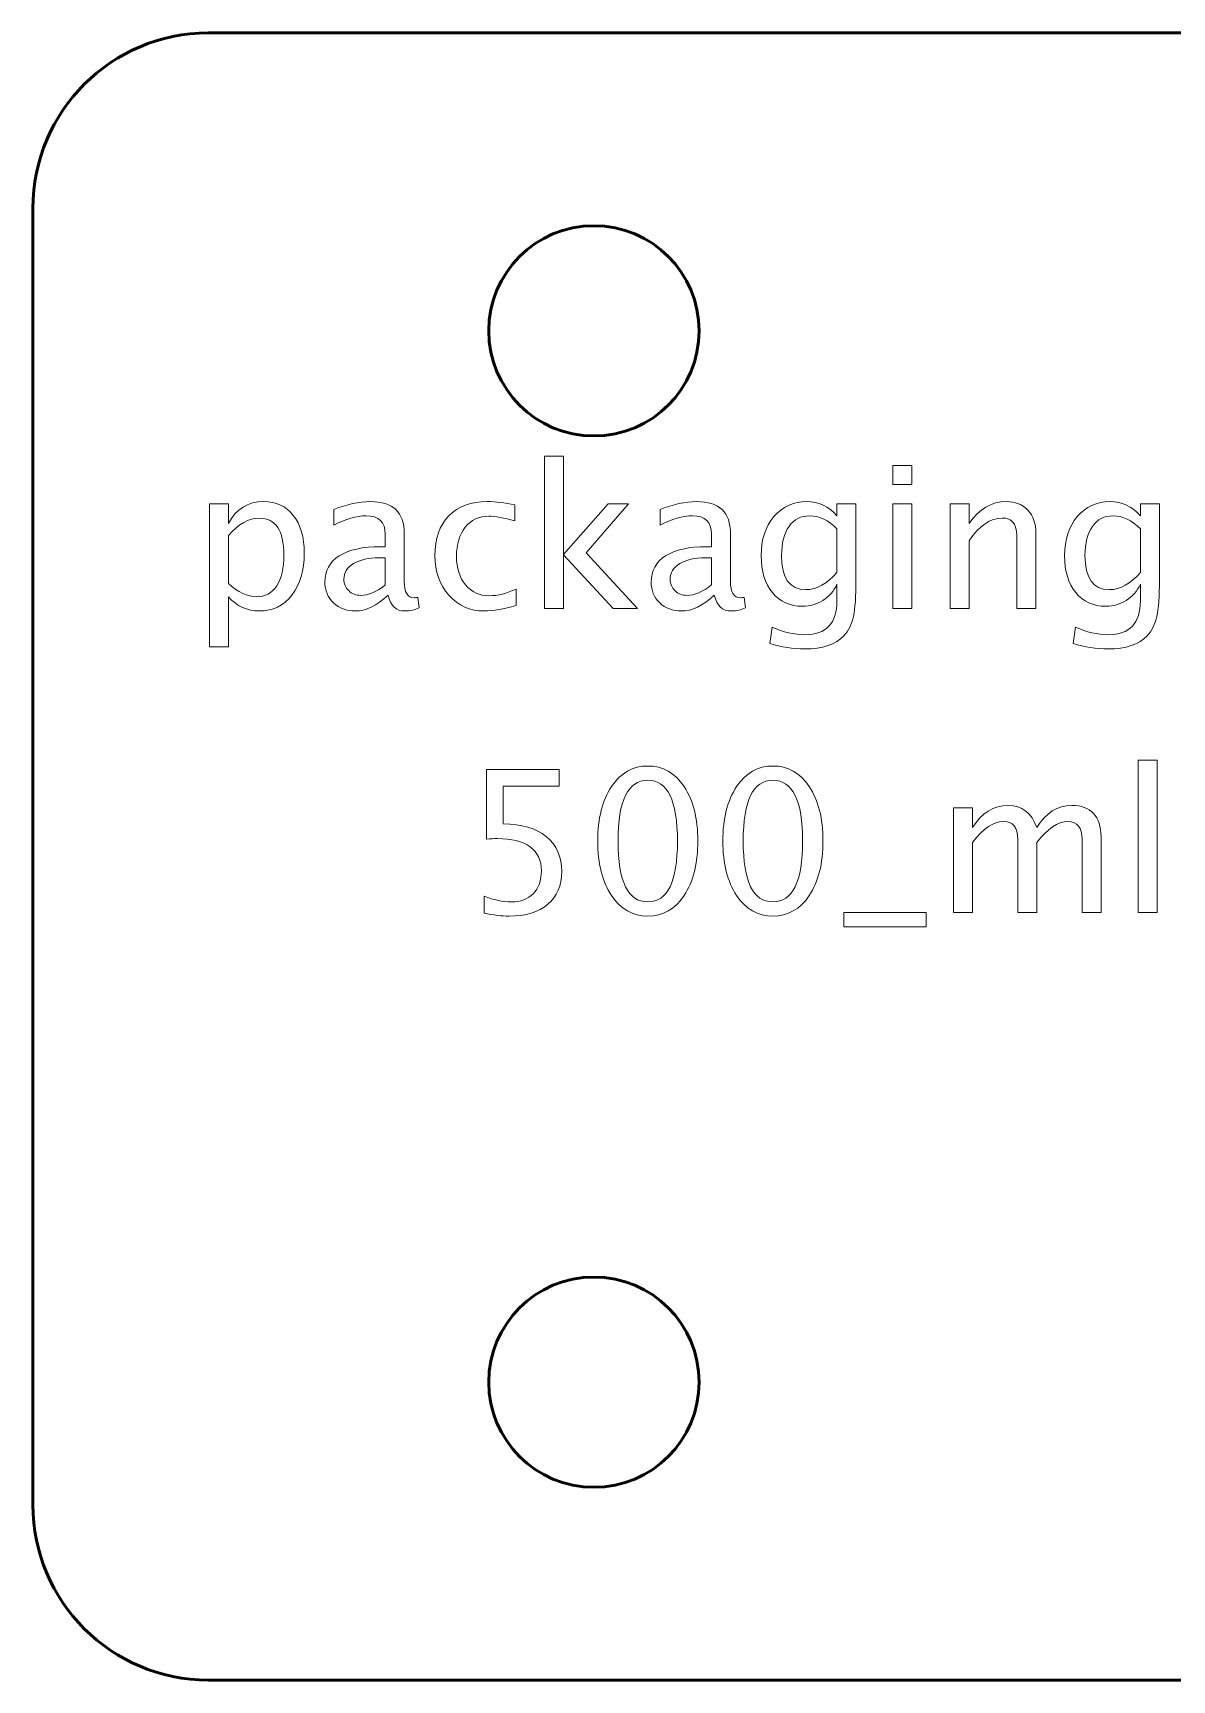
# Model space of a CAD drawing. Header units: centimetres. Extents: x -13.7 to 13.7, y -3.1 to 3.1.
# Drawn here: x -13.725 to -10.476, y -2.35 to 2.35 of the extents above; entities that cross this region are included whole.
import ezdxf

# ---------------------------------------------------------------- set-up
doc = ezdxf.new("R2010")
doc.units = ezdxf.units.CM
doc.header["$MEASUREMENT"] = 0
doc.layers.add('Layer 1', color=7, linetype='Continuous')

msp = doc.modelspace()

# ---------------------------------------------------------------- linework, layer by layer
at = {"layer": 'Layer 1', "lineweight": 53}
for centre in [(-12.125, 1.5), (-12.125, -1.5)]:
    msp.add_ellipse(centre, major_axis=(0, 0.3), ratio=1, dxfattribs=at)
msp.add_open_spline([(-13.725, -1.85), (-13.725, -1.85), (-13.725, 1.85), (-13.725, 1.85), (-13.725, 1.85), (-13.725, 2.12614), (-13.50114, 2.35), (-13.225, 2.35), (-13.225, 2.35), (-13.225, 2.35), (-2.025, 2.35), (-2.025, 2.35), (-2.025, 2.35), (-1.74886, 2.35), (-1.525, 2.12614), (-1.525, 1.85), (-1.525, 1.85), (-1.525, 1.85), (-1.525, -1.85), (-1.525, -1.85), (-1.525, -1.85), (-1.525, -2.12614), (-1.74886, -2.35), (-2.025, -2.35), (-2.025, -2.35), (-2.025, -2.35), (-13.225, -2.35), (-13.225, -2.35), (-13.225, -2.35), (-13.50114, -2.35), (-13.725, -2.12614), (-13.725, -1.85)], degree=3, knots=[0, 0, 0, 0, 0.1111111, 0.1111111, 0.1111111, 0.1111111, 0.2222222, 0.2222222, 0.2222222, 0.2222222, 0.3333333, 0.3333333, 0.3333333, 0.3333333, 0.4444444, 0.4444444, 0.4444444, 0.4444444, 0.5555556, 0.5555556, 0.5555556, 0.5555556, 0.6666667, 0.6666667, 0.6666667, 0.6666667, 0.7777778, 0.7777778, 0.7777778, 0.7777778, 1, 1, 1, 1], dxfattribs=at)
at = {"layer": 'Layer 1', "color": 5, "lineweight": 9}
for points, knots in [([(-12.26568, 0.70733), (-12.26568, 0.70733), (-12.26568, 1.14251), (-12.26568, 1.14251), (-12.26568, 1.14251), (-12.26568, 1.14251), (-12.2115, 1.14251), (-12.2115, 1.14251), (-12.2115, 1.14251), (-12.2115, 1.14251), (-12.2115, 0.86133), (-12.2115, 0.86133), (-12.2115, 0.86133), (-12.2115, 0.86133), (-12.0845, 1.00648), (-12.0845, 1.00648), (-12.0845, 1.00648), (-12.0845, 1.00648), (-12.02598, 1.00648), (-12.02598, 1.00648), (-12.02598, 1.00648), (-12.02598, 1.00648), (-12.14734, 0.86688), (-12.14734, 0.86688), (-12.14734, 0.86688), (-12.14734, 0.86688), (-12.00059, 0.70733), (-12.00059, 0.70733), (-12.00059, 0.70733), (-12.00059, 0.70733), (-12.07039, 0.70733), (-12.07039, 0.70733), (-12.07039, 0.70733), (-12.07039, 0.70733), (-12.2115, 0.86076), (-12.2115, 0.86076), (-12.2115, 0.86076), (-12.2115, 0.86076), (-12.2115, 0.70733), (-12.2115, 0.70733), (-12.2115, 0.70733), (-12.2115, 0.70733), (-12.26568, 0.70733), (-12.26568, 0.70733)], [0, 0, 0, 0, 0.0833333, 0.0833333, 0.0833333, 0.0833333, 0.1666667, 0.1666667, 0.1666667, 0.1666667, 0.25, 0.25, 0.25, 0.25, 0.3333333, 0.3333333, 0.3333333, 0.3333333, 0.4166667, 0.4166667, 0.4166667, 0.4166667, 0.5, 0.5, 0.5, 0.5, 0.5833333, 0.5833333, 0.5833333, 0.5833333, 0.6666667, 0.6666667, 0.6666667, 0.6666667, 0.75, 0.75, 0.75, 0.75, 0.8333333, 0.8333333, 0.8333333, 0.8333333, 1, 1, 1, 1]), ([(-11.27217, 1.06123), (-11.27217, 1.06123), (-11.27217, 1.11542), (-11.27217, 1.11542), (-11.27217, 1.11542), (-11.27217, 1.11542), (-11.21799, 1.11542), (-11.21799, 1.11542), (-11.21799, 1.11542), (-11.21799, 1.11542), (-11.21799, 1.06123), (-11.21799, 1.06123), (-11.21799, 1.06123), (-11.21799, 1.06123), (-11.27217, 1.06123), (-11.27217, 1.06123)], [0, 0, 0, 0, 0.2, 0.2, 0.2, 0.2, 0.4, 0.4, 0.4, 0.4, 0.6, 0.6, 0.6, 0.6, 1, 1, 1, 1]), ([(-13.22165, 0.59839), (-13.22165, 0.59839), (-13.22165, 1.00648), (-13.22165, 1.00648), (-13.22165, 1.00648), (-13.22165, 1.00648), (-13.16747, 1.00648), (-13.16747, 1.00648), (-13.16747, 1.00648), (-13.16747, 1.00648), (-13.16747, 0.94995), (-13.16747, 0.94995), (-13.16747, 0.94995), (-13.14527, 0.99181), (-13.11187, 1.01269), (-13.06737, 1.01269), (-13.06737, 1.01269), (-13.03134, 1.01269), (-13.00303, 0.99962), (-12.98233, 0.97337), (-12.98233, 0.97337), (-12.96164, 0.94712), (-12.95129, 0.91128), (-12.95129, 0.86584), (-12.95129, 0.86584), (-12.95129, 0.81636), (-12.96305, 0.77638), (-12.98647, 0.74609), (-12.98647, 0.74609), (-13.00989, 0.7157), (-13.04075, 0.70056), (-13.07894, 0.70056), (-13.07894, 0.70056), (-13.11441, 0.70056), (-13.14395, 0.7141), (-13.16747, 0.74129), (-13.16747, 0.74129), (-13.16747, 0.74129), (-13.16747, 0.59839), (-13.16747, 0.59839), (-13.16747, 0.59839), (-13.16747, 0.59839), (-13.22165, 0.59839), (-13.22165, 0.59839)], [0, 0, 0, 0, 0.0833333, 0.0833333, 0.0833333, 0.0833333, 0.1666667, 0.1666667, 0.1666667, 0.1666667, 0.25, 0.25, 0.25, 0.25, 0.3333333, 0.3333333, 0.3333333, 0.3333333, 0.4166667, 0.4166667, 0.4166667, 0.4166667, 0.5, 0.5, 0.5, 0.5, 0.5833333, 0.5833333, 0.5833333, 0.5833333, 0.6666667, 0.6666667, 0.6666667, 0.6666667, 0.75, 0.75, 0.75, 0.75, 0.8333333, 0.8333333, 0.8333333, 0.8333333, 1, 1, 1, 1]), ([(-12.71225, 0.74543), (-12.7448, 0.71551), (-12.77612, 0.70056), (-12.80623, 0.70056), (-12.80623, 0.70056), (-12.83097, 0.70056), (-12.85157, 0.70827), (-12.86784, 0.72379), (-12.86784, 0.72379), (-12.88421, 0.73931), (-12.8924, 0.75888), (-12.8924, 0.78249), (-12.8924, 0.78249), (-12.8924, 0.81514), (-12.87866, 0.84026), (-12.85119, 0.85775), (-12.85119, 0.85775), (-12.82372, 0.87525), (-12.78431, 0.884), (-12.73294, 0.884), (-12.73294, 0.884), (-12.73294, 0.884), (-12.72024, 0.884), (-12.72024, 0.884), (-12.72024, 0.884), (-12.72024, 0.884), (-12.72024, 0.92003), (-12.72024, 0.92003), (-12.72024, 0.92003), (-12.72024, 0.95474), (-12.73831, 0.97205), (-12.77452, 0.97205), (-12.77452, 0.97205), (-12.80256, 0.97205), (-12.83323, 0.96321), (-12.86643, 0.94552), (-12.86643, 0.94552), (-12.86643, 0.94552), (-12.86643, 0.99011), (-12.86643, 0.99011), (-12.86643, 0.99011), (-12.82993, 1.00517), (-12.7955, 1.01269), (-12.76324, 1.01269), (-12.76324, 1.01269), (-12.73003, 1.01269), (-12.70547, 1.00517), (-12.68976, 0.99002), (-12.68976, 0.99002), (-12.67396, 0.97487), (-12.66606, 0.95154), (-12.66606, 0.92003), (-12.66606, 0.92003), (-12.66606, 0.92003), (-12.66606, 0.78485), (-12.66606, 0.78485), (-12.66606, 0.78485), (-12.66606, 0.7539), (-12.65656, 0.73837), (-12.63746, 0.73837), (-12.63746, 0.73837), (-12.63511, 0.73837), (-12.63163, 0.73875), (-12.62702, 0.7395), (-12.62702, 0.7395), (-12.62702, 0.7395), (-12.62316, 0.7094), (-12.62316, 0.7094), (-12.62316, 0.7094), (-12.63548, 0.70347), (-12.64903, 0.70056), (-12.66389, 0.70056), (-12.66389, 0.70056), (-12.6892, 0.70056), (-12.70529, 0.71551), (-12.71225, 0.74543)], [0, 0, 0, 0, 0.05, 0.05, 0.05, 0.05, 0.1, 0.1, 0.1, 0.1, 0.15, 0.15, 0.15, 0.15, 0.2, 0.2, 0.2, 0.2, 0.25, 0.25, 0.25, 0.25, 0.3, 0.3, 0.3, 0.3, 0.35, 0.35, 0.35, 0.35, 0.4, 0.4, 0.4, 0.4, 0.45, 0.45, 0.45, 0.45, 0.5, 0.5, 0.5, 0.5, 0.55, 0.55, 0.55, 0.55, 0.6, 0.6, 0.6, 0.6, 0.65, 0.65, 0.65, 0.65, 0.7, 0.7, 0.7, 0.7, 0.75, 0.75, 0.75, 0.75, 0.8, 0.8, 0.8, 0.8, 0.85, 0.85, 0.85, 0.85, 0.9, 0.9, 0.9, 0.9, 1, 1, 1, 1]), ([(-12.34706, 0.71636), (-12.38215, 0.70582), (-12.41244, 0.70056), (-12.43793, 0.70056), (-12.43793, 0.70056), (-12.47839, 0.70056), (-12.51188, 0.71551), (-12.5385, 0.74534), (-12.5385, 0.74534), (-12.56512, 0.77525), (-12.57848, 0.81297), (-12.57848, 0.85841), (-12.57848, 0.85841), (-12.57848, 0.90695), (-12.56531, 0.94487), (-12.53897, 0.97196), (-12.53897, 0.97196), (-12.51263, 0.99915), (-12.47585, 1.01269), (-12.42862, 1.01269), (-12.42862, 1.01269), (-12.40539, 1.01269), (-12.37923, 1.00949), (-12.35045, 1.0031), (-12.35045, 1.0031), (-12.35045, 1.0031), (-12.35045, 0.95738), (-12.35045, 0.95738), (-12.35045, 0.95738), (-12.38102, 0.96641), (-12.40595, 0.97092), (-12.42514, 0.97092), (-12.42514, 0.97092), (-12.45299, 0.97092), (-12.47528, 0.96048), (-12.49193, 0.93969), (-12.49193, 0.93969), (-12.50858, 0.9189), (-12.51696, 0.89115), (-12.51696, 0.85653), (-12.51696, 0.85653), (-12.51696, 0.82295), (-12.5083, 0.79585), (-12.49109, 0.77506), (-12.49109, 0.77506), (-12.47387, 0.75437), (-12.45139, 0.74402), (-12.42345, 0.74402), (-12.42345, 0.74402), (-12.39871, 0.74402), (-12.37331, 0.75042), (-12.34706, 0.76321), (-12.34706, 0.76321), (-12.34706, 0.76321), (-12.34706, 0.71636), (-12.34706, 0.71636)], [0, 0, 0, 0, 0.0666667, 0.0666667, 0.0666667, 0.0666667, 0.1333333, 0.1333333, 0.1333333, 0.1333333, 0.2, 0.2, 0.2, 0.2, 0.2666667, 0.2666667, 0.2666667, 0.2666667, 0.3333333, 0.3333333, 0.3333333, 0.3333333, 0.4, 0.4, 0.4, 0.4, 0.4666667, 0.4666667, 0.4666667, 0.4666667, 0.5333333, 0.5333333, 0.5333333, 0.5333333, 0.6, 0.6, 0.6, 0.6, 0.6666667, 0.6666667, 0.6666667, 0.6666667, 0.7333333, 0.7333333, 0.7333333, 0.7333333, 0.8, 0.8, 0.8, 0.8, 0.8666667, 0.8666667, 0.8666667, 0.8666667, 1, 1, 1, 1]), ([(-11.78158, 0.74543), (-11.81413, 0.71551), (-11.84545, 0.70056), (-11.87556, 0.70056), (-11.87556, 0.70056), (-11.9003, 0.70056), (-11.9209, 0.70827), (-11.93717, 0.72379), (-11.93717, 0.72379), (-11.95354, 0.73931), (-11.96173, 0.75888), (-11.96173, 0.78249), (-11.96173, 0.78249), (-11.96173, 0.81514), (-11.94799, 0.84026), (-11.92052, 0.85775), (-11.92052, 0.85775), (-11.89305, 0.87525), (-11.85364, 0.884), (-11.80227, 0.884), (-11.80227, 0.884), (-11.80227, 0.884), (-11.78957, 0.884), (-11.78957, 0.884), (-11.78957, 0.884), (-11.78957, 0.884), (-11.78957, 0.92003), (-11.78957, 0.92003), (-11.78957, 0.92003), (-11.78957, 0.95474), (-11.80764, 0.97205), (-11.84385, 0.97205), (-11.84385, 0.97205), (-11.87189, 0.97205), (-11.90256, 0.96321), (-11.93576, 0.94552), (-11.93576, 0.94552), (-11.93576, 0.94552), (-11.93576, 0.99011), (-11.93576, 0.99011), (-11.93576, 0.99011), (-11.89926, 1.00517), (-11.86483, 1.01269), (-11.83257, 1.01269), (-11.83257, 1.01269), (-11.79936, 1.01269), (-11.7748, 1.00517), (-11.75909, 0.99002), (-11.75909, 0.99002), (-11.74329, 0.97487), (-11.73539, 0.95154), (-11.73539, 0.92003), (-11.73539, 0.92003), (-11.73539, 0.92003), (-11.73539, 0.78485), (-11.73539, 0.78485), (-11.73539, 0.78485), (-11.73539, 0.7539), (-11.72589, 0.73837), (-11.70679, 0.73837), (-11.70679, 0.73837), (-11.70444, 0.73837), (-11.70096, 0.73875), (-11.69635, 0.7395), (-11.69635, 0.7395), (-11.69635, 0.7395), (-11.69249, 0.7094), (-11.69249, 0.7094), (-11.69249, 0.7094), (-11.70481, 0.70347), (-11.71836, 0.70056), (-11.73322, 0.70056), (-11.73322, 0.70056), (-11.75853, 0.70056), (-11.77462, 0.71551), (-11.78158, 0.74543)], [0, 0, 0, 0, 0.05, 0.05, 0.05, 0.05, 0.1, 0.1, 0.1, 0.1, 0.15, 0.15, 0.15, 0.15, 0.2, 0.2, 0.2, 0.2, 0.25, 0.25, 0.25, 0.25, 0.3, 0.3, 0.3, 0.3, 0.35, 0.35, 0.35, 0.35, 0.4, 0.4, 0.4, 0.4, 0.45, 0.45, 0.45, 0.45, 0.5, 0.5, 0.5, 0.5, 0.55, 0.55, 0.55, 0.55, 0.6, 0.6, 0.6, 0.6, 0.65, 0.65, 0.65, 0.65, 0.7, 0.7, 0.7, 0.7, 0.75, 0.75, 0.75, 0.75, 0.8, 0.8, 0.8, 0.8, 0.85, 0.85, 0.85, 0.85, 0.9, 0.9, 0.9, 0.9, 1, 1, 1, 1]), ([(-11.62297, 0.60799), (-11.62297, 0.60799), (-11.61658, 0.65484), (-11.61658, 0.65484), (-11.61658, 0.65484), (-11.58516, 0.64016), (-11.55402, 0.63282), (-11.52326, 0.63282), (-11.52326, 0.63282), (-11.4622, 0.63282), (-11.43163, 0.66519), (-11.43163, 0.72981), (-11.43163, 0.72981), (-11.43163, 0.72981), (-11.43163, 0.77685), (-11.43163, 0.77685), (-11.43163, 0.77685), (-11.44104, 0.757), (-11.4544, 0.74167), (-11.4718, 0.73066), (-11.4718, 0.73066), (-11.4892, 0.71965), (-11.50858, 0.7141), (-11.52994, 0.7141), (-11.52994, 0.7141), (-11.56615, 0.7141), (-11.59485, 0.72709), (-11.61601, 0.75305), (-11.61601, 0.75305), (-11.63718, 0.77901), (-11.64781, 0.8142), (-11.64781, 0.8586), (-11.64781, 0.8586), (-11.64781, 0.90404), (-11.63577, 0.9411), (-11.61169, 0.96979), (-11.61169, 0.96979), (-11.58751, 0.99839), (-11.55637, 1.01269), (-11.51808, 1.01269), (-11.51808, 1.01269), (-11.48459, 1.01269), (-11.45571, 0.99915), (-11.43163, 0.97196), (-11.43163, 0.97196), (-11.43163, 0.97196), (-11.43163, 1.00648), (-11.43163, 1.00648), (-11.43163, 1.00648), (-11.43163, 1.00648), (-11.37744, 1.00648), (-11.37744, 1.00648), (-11.37744, 1.00648), (-11.37744, 1.00648), (-11.37744, 0.78899), (-11.37744, 0.78899), (-11.37744, 0.78899), (-11.37744, 0.74223), (-11.37989, 0.70761), (-11.38478, 0.68513), (-11.38478, 0.68513), (-11.38958, 0.66265), (-11.3988, 0.64421), (-11.41216, 0.62991), (-11.41216, 0.62991), (-11.43586, 0.60479), (-11.47293, 0.59218), (-11.52326, 0.59218), (-11.52326, 0.59218), (-11.55778, 0.59218), (-11.59099, 0.59745), (-11.62297, 0.60799)], [0, 0, 0, 0, 0.0526316, 0.0526316, 0.0526316, 0.0526316, 0.1052632, 0.1052632, 0.1052632, 0.1052632, 0.1578947, 0.1578947, 0.1578947, 0.1578947, 0.2105263, 0.2105263, 0.2105263, 0.2105263, 0.2631579, 0.2631579, 0.2631579, 0.2631579, 0.3157895, 0.3157895, 0.3157895, 0.3157895, 0.3684211, 0.3684211, 0.3684211, 0.3684211, 0.4210526, 0.4210526, 0.4210526, 0.4210526, 0.4736842, 0.4736842, 0.4736842, 0.4736842, 0.5263158, 0.5263158, 0.5263158, 0.5263158, 0.5789474, 0.5789474, 0.5789474, 0.5789474, 0.6315789, 0.6315789, 0.6315789, 0.6315789, 0.6842105, 0.6842105, 0.6842105, 0.6842105, 0.7368421, 0.7368421, 0.7368421, 0.7368421, 0.7894737, 0.7894737, 0.7894737, 0.7894737, 0.8421053, 0.8421053, 0.8421053, 0.8421053, 0.8947368, 0.8947368, 0.8947368, 0.8947368, 1, 1, 1, 1]), ([(-11.27217, 0.70733), (-11.27217, 0.70733), (-11.27217, 1.00648), (-11.27217, 1.00648), (-11.27217, 1.00648), (-11.27217, 1.00648), (-11.21799, 1.00648), (-11.21799, 1.00648), (-11.21799, 1.00648), (-11.21799, 1.00648), (-11.21799, 0.70733), (-11.21799, 0.70733), (-11.21799, 0.70733), (-11.21799, 0.70733), (-11.27217, 0.70733), (-11.27217, 0.70733)], [0, 0, 0, 0, 0.2, 0.2, 0.2, 0.2, 0.4, 0.4, 0.4, 0.4, 0.6, 0.6, 0.6, 0.6, 1, 1, 1, 1]), ([(-11.10905, 0.70733), (-11.10905, 0.70733), (-11.10905, 1.00648), (-11.10905, 1.00648), (-11.10905, 1.00648), (-11.10905, 1.00648), (-11.05487, 1.00648), (-11.05487, 1.00648), (-11.05487, 1.00648), (-11.05487, 1.00648), (-11.05487, 0.94995), (-11.05487, 0.94995), (-11.05487, 0.94995), (-11.02618, 0.99181), (-10.99099, 1.01269), (-10.94941, 1.01269), (-10.94941, 1.01269), (-10.92326, 1.01269), (-10.90247, 1.00451), (-10.88713, 0.98804), (-10.88713, 0.98804), (-10.8718, 0.97168), (-10.86409, 0.94957), (-10.86409, 0.92191), (-10.86409, 0.92191), (-10.86409, 0.92191), (-10.86409, 0.70733), (-10.86409, 0.70733), (-10.86409, 0.70733), (-10.86409, 0.70733), (-10.91827, 0.70733), (-10.91827, 0.70733), (-10.91827, 0.70733), (-10.91827, 0.70733), (-10.91827, 0.90423), (-10.91827, 0.90423), (-10.91827, 0.90423), (-10.91827, 0.92643), (-10.92157, 0.94223), (-10.92806, 0.95164), (-10.92806, 0.95164), (-10.93464, 0.96114), (-10.94546, 0.96584), (-10.96061, 0.96584), (-10.96061, 0.96584), (-10.99391, 0.96584), (-11.02533, 0.94411), (-11.05487, 0.90065), (-11.05487, 0.90065), (-11.05487, 0.90065), (-11.05487, 0.70733), (-11.05487, 0.70733), (-11.05487, 0.70733), (-11.05487, 0.70733), (-11.10905, 0.70733), (-11.10905, 0.70733)], [0, 0, 0, 0, 0.0666667, 0.0666667, 0.0666667, 0.0666667, 0.1333333, 0.1333333, 0.1333333, 0.1333333, 0.2, 0.2, 0.2, 0.2, 0.2666667, 0.2666667, 0.2666667, 0.2666667, 0.3333333, 0.3333333, 0.3333333, 0.3333333, 0.4, 0.4, 0.4, 0.4, 0.4666667, 0.4666667, 0.4666667, 0.4666667, 0.5333333, 0.5333333, 0.5333333, 0.5333333, 0.6, 0.6, 0.6, 0.6, 0.6666667, 0.6666667, 0.6666667, 0.6666667, 0.7333333, 0.7333333, 0.7333333, 0.7333333, 0.8, 0.8, 0.8, 0.8, 0.8666667, 0.8666667, 0.8666667, 0.8666667, 1, 1, 1, 1]), ([(-10.75759, 0.60799), (-10.75759, 0.60799), (-10.7512, 0.65484), (-10.7512, 0.65484), (-10.7512, 0.65484), (-10.71978, 0.64016), (-10.68864, 0.63282), (-10.65788, 0.63282), (-10.65788, 0.63282), (-10.59682, 0.63282), (-10.56625, 0.66519), (-10.56625, 0.72981), (-10.56625, 0.72981), (-10.56625, 0.72981), (-10.56625, 0.77685), (-10.56625, 0.77685), (-10.56625, 0.77685), (-10.57566, 0.757), (-10.58902, 0.74167), (-10.60642, 0.73066), (-10.60642, 0.73066), (-10.62382, 0.71965), (-10.6432, 0.7141), (-10.66456, 0.7141), (-10.66456, 0.7141), (-10.70077, 0.7141), (-10.72947, 0.72709), (-10.75063, 0.75305), (-10.75063, 0.75305), (-10.7718, 0.77901), (-10.78243, 0.8142), (-10.78243, 0.8586), (-10.78243, 0.8586), (-10.78243, 0.90404), (-10.77039, 0.9411), (-10.74631, 0.96979), (-10.74631, 0.96979), (-10.72213, 0.99839), (-10.69099, 1.01269), (-10.6527, 1.01269), (-10.6527, 1.01269), (-10.61921, 1.01269), (-10.59033, 0.99915), (-10.56625, 0.97196), (-10.56625, 0.97196), (-10.56625, 0.97196), (-10.56625, 1.00648), (-10.56625, 1.00648), (-10.56625, 1.00648), (-10.56625, 1.00648), (-10.51206, 1.00648), (-10.51206, 1.00648), (-10.51206, 1.00648), (-10.51206, 1.00648), (-10.51206, 0.78899), (-10.51206, 0.78899), (-10.51206, 0.78899), (-10.51206, 0.74223), (-10.51451, 0.70761), (-10.5194, 0.68513), (-10.5194, 0.68513), (-10.5242, 0.66265), (-10.53342, 0.64421), (-10.54678, 0.62991), (-10.54678, 0.62991), (-10.57048, 0.60479), (-10.60755, 0.59218), (-10.65788, 0.59218), (-10.65788, 0.59218), (-10.6924, 0.59218), (-10.72561, 0.59745), (-10.75759, 0.60799)], [0, 0, 0, 0, 0.0526316, 0.0526316, 0.0526316, 0.0526316, 0.1052632, 0.1052632, 0.1052632, 0.1052632, 0.1578947, 0.1578947, 0.1578947, 0.1578947, 0.2105263, 0.2105263, 0.2105263, 0.2105263, 0.2631579, 0.2631579, 0.2631579, 0.2631579, 0.3157895, 0.3157895, 0.3157895, 0.3157895, 0.3684211, 0.3684211, 0.3684211, 0.3684211, 0.4210526, 0.4210526, 0.4210526, 0.4210526, 0.4736842, 0.4736842, 0.4736842, 0.4736842, 0.5263158, 0.5263158, 0.5263158, 0.5263158, 0.5789474, 0.5789474, 0.5789474, 0.5789474, 0.6315789, 0.6315789, 0.6315789, 0.6315789, 0.6842105, 0.6842105, 0.6842105, 0.6842105, 0.7368421, 0.7368421, 0.7368421, 0.7368421, 0.7894737, 0.7894737, 0.7894737, 0.7894737, 0.8421053, 0.8421053, 0.8421053, 0.8421053, 0.8947368, 0.8947368, 0.8947368, 0.8947368, 1, 1, 1, 1]), ([(-13.16747, 0.77864), (-13.13953, 0.75371), (-13.1129, 0.7412), (-13.0876, 0.7412), (-13.0876, 0.7412), (-13.06267, 0.7412), (-13.04338, 0.75164), (-13.02984, 0.77243), (-13.02984, 0.77243), (-13.0162, 0.79322), (-13.00942, 0.82248), (-13.00942, 0.86029), (-13.00942, 0.86029), (-13.00942, 0.93028), (-13.03257, 0.96528), (-13.07885, 0.96528), (-13.07885, 0.96528), (-13.10914, 0.96528), (-13.13868, 0.94891), (-13.16747, 0.91608), (-13.16747, 0.91608), (-13.16747, 0.91608), (-13.16747, 0.77864), (-13.16747, 0.77864)], [0, 0, 0, 0, 0.1428571, 0.1428571, 0.1428571, 0.1428571, 0.2857143, 0.2857143, 0.2857143, 0.2857143, 0.4285714, 0.4285714, 0.4285714, 0.4285714, 0.5714286, 0.5714286, 0.5714286, 0.5714286, 0.7142857, 0.7142857, 0.7142857, 0.7142857, 1, 1, 1, 1]), ([(-11.43163, 0.81081), (-11.43163, 0.81081), (-11.43163, 0.93489), (-11.43163, 0.93489), (-11.43163, 0.93489), (-11.45552, 0.95963), (-11.48158, 0.97205), (-11.50971, 0.97205), (-11.50971, 0.97205), (-11.53473, 0.97205), (-11.5543, 0.96208), (-11.56841, 0.94204), (-11.56841, 0.94204), (-11.58262, 0.9221), (-11.58967, 0.89435), (-11.58967, 0.85898), (-11.58967, 0.85898), (-11.58967, 0.79397), (-11.56662, 0.76152), (-11.52043, 0.76152), (-11.52043, 0.76152), (-11.48901, 0.76152), (-11.45938, 0.77798), (-11.43163, 0.81081)], [0, 0, 0, 0, 0.1428571, 0.1428571, 0.1428571, 0.1428571, 0.2857143, 0.2857143, 0.2857143, 0.2857143, 0.4285714, 0.4285714, 0.4285714, 0.4285714, 0.5714286, 0.5714286, 0.5714286, 0.5714286, 0.7142857, 0.7142857, 0.7142857, 0.7142857, 1, 1, 1, 1]), ([(-10.56625, 0.81081), (-10.56625, 0.81081), (-10.56625, 0.93489), (-10.56625, 0.93489), (-10.56625, 0.93489), (-10.59014, 0.95963), (-10.6162, 0.97205), (-10.64433, 0.97205), (-10.64433, 0.97205), (-10.66935, 0.97205), (-10.68892, 0.96208), (-10.70303, 0.94204), (-10.70303, 0.94204), (-10.71724, 0.9221), (-10.72429, 0.89435), (-10.72429, 0.85898), (-10.72429, 0.85898), (-10.72429, 0.79397), (-10.70124, 0.76152), (-10.65505, 0.76152), (-10.65505, 0.76152), (-10.62363, 0.76152), (-10.594, 0.77798), (-10.56625, 0.81081)], [0, 0, 0, 0, 0.1428571, 0.1428571, 0.1428571, 0.1428571, 0.2857143, 0.2857143, 0.2857143, 0.2857143, 0.4285714, 0.4285714, 0.4285714, 0.4285714, 0.5714286, 0.5714286, 0.5714286, 0.5714286, 0.7142857, 0.7142857, 0.7142857, 0.7142857, 1, 1, 1, 1]), ([(-12.72024, 0.77497), (-12.72024, 0.77497), (-12.72024, 0.85183), (-12.72024, 0.85183), (-12.72024, 0.85183), (-12.72024, 0.85183), (-12.73765, 0.85239), (-12.73765, 0.85239), (-12.73765, 0.85239), (-12.76775, 0.85239), (-12.79202, 0.84684), (-12.81055, 0.83574), (-12.81055, 0.83574), (-12.82899, 0.82455), (-12.83821, 0.80978), (-12.83821, 0.79134), (-12.83821, 0.79134), (-12.83821, 0.77845), (-12.8336, 0.76754), (-12.82448, 0.7586), (-12.82448, 0.7586), (-12.81526, 0.74966), (-12.80406, 0.74515), (-12.7908, 0.74515), (-12.7908, 0.74515), (-12.76822, 0.74515), (-12.7447, 0.75512), (-12.72024, 0.77497)], [0, 0, 0, 0, 0.125, 0.125, 0.125, 0.125, 0.25, 0.25, 0.25, 0.25, 0.375, 0.375, 0.375, 0.375, 0.5, 0.5, 0.5, 0.5, 0.625, 0.625, 0.625, 0.625, 0.75, 0.75, 0.75, 0.75, 1, 1, 1, 1]), ([(-11.78957, 0.77497), (-11.78957, 0.77497), (-11.78957, 0.85183), (-11.78957, 0.85183), (-11.78957, 0.85183), (-11.78957, 0.85183), (-11.80698, 0.85239), (-11.80698, 0.85239), (-11.80698, 0.85239), (-11.83708, 0.85239), (-11.86135, 0.84684), (-11.87988, 0.83574), (-11.87988, 0.83574), (-11.89832, 0.82455), (-11.90754, 0.80978), (-11.90754, 0.79134), (-11.90754, 0.79134), (-11.90754, 0.77845), (-11.90293, 0.76754), (-11.89381, 0.7586), (-11.89381, 0.7586), (-11.88459, 0.74966), (-11.87339, 0.74515), (-11.86013, 0.74515), (-11.86013, 0.74515), (-11.83755, 0.74515), (-11.81403, 0.75512), (-11.78957, 0.77497)], [0, 0, 0, 0, 0.125, 0.125, 0.125, 0.125, 0.25, 0.25, 0.25, 0.25, 0.375, 0.375, 0.375, 0.375, 0.5, 0.5, 0.5, 0.5, 0.625, 0.625, 0.625, 0.625, 0.75, 0.75, 0.75, 0.75, 1, 1, 1, 1]), ([(-12.43777, -0.16171), (-12.43777, -0.16171), (-12.43777, -0.11317), (-12.43777, -0.11317), (-12.43777, -0.11317), (-12.41077, -0.12408), (-12.38518, -0.12954), (-12.36072, -0.12954), (-12.36072, -0.12954), (-12.33401, -0.12954), (-12.31293, -0.12164), (-12.2976, -0.10583), (-12.2976, -0.10583), (-12.28227, -0.09003), (-12.27465, -0.0683), (-12.27465, -0.04064), (-12.27465, -0.04064), (-12.27465, -0.01091), (-12.28546, 0.01185), (-12.3071, 0.02756), (-12.3071, 0.02756), (-12.32874, 0.04327), (-12.36006, 0.05108), (-12.40099, 0.05108), (-12.40099, 0.05108), (-12.41049, 0.05108), (-12.42055, 0.05042), (-12.431, 0.04911), (-12.431, 0.04911), (-12.431, 0.04911), (-12.431, 0.24807), (-12.431, 0.24807), (-12.431, 0.24807), (-12.431, 0.24807), (-12.22441, 0.24807), (-12.22441, 0.24807), (-12.22441, 0.24807), (-12.22441, 0.24807), (-12.22441, 0.20066), (-12.22441, 0.20066), (-12.22441, 0.20066), (-12.22441, 0.20066), (-12.38358, 0.20066), (-12.38358, 0.20066), (-12.38358, 0.20066), (-12.38358, 0.20066), (-12.38358, 0.09285), (-12.38358, 0.09285), (-12.38358, 0.09285), (-12.33109, 0.09285), (-12.29017, 0.08081), (-12.26072, 0.05672), (-12.26072, 0.05672), (-12.23128, 0.03274), (-12.21651, -0.00057), (-12.21651, -0.04318), (-12.21651, -0.04318), (-12.21651, -0.08288), (-12.22987, -0.11392), (-12.25658, -0.13641), (-12.25658, -0.13641), (-12.2833, -0.15889), (-12.32018, -0.17018), (-12.36721, -0.17018), (-12.36721, -0.17018), (-12.38819, -0.17018), (-12.41171, -0.16736), (-12.43777, -0.16171)], [0, 0, 0, 0, 0.0555556, 0.0555556, 0.0555556, 0.0555556, 0.1111111, 0.1111111, 0.1111111, 0.1111111, 0.1666667, 0.1666667, 0.1666667, 0.1666667, 0.2222222, 0.2222222, 0.2222222, 0.2222222, 0.2777778, 0.2777778, 0.2777778, 0.2777778, 0.3333333, 0.3333333, 0.3333333, 0.3333333, 0.3888889, 0.3888889, 0.3888889, 0.3888889, 0.4444444, 0.4444444, 0.4444444, 0.4444444, 0.5, 0.5, 0.5, 0.5, 0.5555556, 0.5555556, 0.5555556, 0.5555556, 0.6111111, 0.6111111, 0.6111111, 0.6111111, 0.6666667, 0.6666667, 0.6666667, 0.6666667, 0.7222222, 0.7222222, 0.7222222, 0.7222222, 0.7777778, 0.7777778, 0.7777778, 0.7777778, 0.8333333, 0.8333333, 0.8333333, 0.8333333, 0.8888889, 0.8888889, 0.8888889, 0.8888889, 1, 1, 1, 1]), ([(-11.97136, -0.17018), (-12.01416, -0.17018), (-12.04869, -0.15052), (-12.07484, -0.11129), (-12.07484, -0.11129), (-12.10108, -0.07206), (-12.11416, -0.02032), (-12.11416, 0.04403), (-12.11416, 0.04403), (-12.11416, 0.10837), (-12.10108, 0.16011), (-12.07484, 0.19934), (-12.07484, 0.19934), (-12.04869, 0.23857), (-12.01416, 0.25823), (-11.97136, 0.25823), (-11.97136, 0.25823), (-11.92837, 0.25823), (-11.89384, 0.23866), (-11.86769, 0.19953), (-11.86769, 0.19953), (-11.84163, 0.16039), (-11.82855, 0.10856), (-11.82855, 0.04403), (-11.82855, 0.04403), (-11.82855, -0.02032), (-11.84163, -0.07206), (-11.86769, -0.11129), (-11.86769, -0.11129), (-11.89384, -0.15052), (-11.92837, -0.17018), (-11.97136, -0.17018)], [0, 0, 0, 0, 0.1111111, 0.1111111, 0.1111111, 0.1111111, 0.2222222, 0.2222222, 0.2222222, 0.2222222, 0.3333333, 0.3333333, 0.3333333, 0.3333333, 0.4444444, 0.4444444, 0.4444444, 0.4444444, 0.5555556, 0.5555556, 0.5555556, 0.5555556, 0.6666667, 0.6666667, 0.6666667, 0.6666667, 0.7777778, 0.7777778, 0.7777778, 0.7777778, 1, 1, 1, 1]), ([(-11.61445, -0.17018), (-11.65725, -0.17018), (-11.69178, -0.15052), (-11.71793, -0.11129), (-11.71793, -0.11129), (-11.74417, -0.07206), (-11.75725, -0.02032), (-11.75725, 0.04403), (-11.75725, 0.04403), (-11.75725, 0.10837), (-11.74417, 0.16011), (-11.71793, 0.19934), (-11.71793, 0.19934), (-11.69178, 0.23857), (-11.65725, 0.25823), (-11.61445, 0.25823), (-11.61445, 0.25823), (-11.57146, 0.25823), (-11.53693, 0.23866), (-11.51078, 0.19953), (-11.51078, 0.19953), (-11.48472, 0.16039), (-11.47164, 0.10856), (-11.47164, 0.04403), (-11.47164, 0.04403), (-11.47164, -0.02032), (-11.48472, -0.07206), (-11.51078, -0.11129), (-11.51078, -0.11129), (-11.53693, -0.15052), (-11.57146, -0.17018), (-11.61445, -0.17018)], [0, 0, 0, 0, 0.1111111, 0.1111111, 0.1111111, 0.1111111, 0.2222222, 0.2222222, 0.2222222, 0.2222222, 0.3333333, 0.3333333, 0.3333333, 0.3333333, 0.4444444, 0.4444444, 0.4444444, 0.4444444, 0.5555556, 0.5555556, 0.5555556, 0.5555556, 0.6666667, 0.6666667, 0.6666667, 0.6666667, 0.7777778, 0.7777778, 0.7777778, 0.7777778, 1, 1, 1, 1]), ([(-10.57249, -0.16002), (-10.57249, -0.16002), (-10.57249, 0.27516), (-10.57249, 0.27516), (-10.57249, 0.27516), (-10.57249, 0.27516), (-10.51831, 0.27516), (-10.51831, 0.27516), (-10.51831, 0.27516), (-10.51831, 0.27516), (-10.51831, -0.16002), (-10.51831, -0.16002), (-10.51831, -0.16002), (-10.51831, -0.16002), (-10.57249, -0.16002), (-10.57249, -0.16002)], [0, 0, 0, 0, 0.2, 0.2, 0.2, 0.2, 0.4, 0.4, 0.4, 0.4, 0.6, 0.6, 0.6, 0.6, 1, 1, 1, 1]), ([(-11.97145, -0.12954), (-11.91491, -0.12954), (-11.88669, -0.07169), (-11.88669, 0.04403), (-11.88669, 0.04403), (-11.88669, 0.15974), (-11.91491, 0.21759), (-11.97145, 0.21759), (-11.97145, 0.21759), (-12.0278, 0.21759), (-12.05602, 0.15974), (-12.05602, 0.04403), (-12.05602, 0.04403), (-12.05602, -0.07169), (-12.0278, -0.12954), (-11.97145, -0.12954)], [0, 0, 0, 0, 0.2, 0.2, 0.2, 0.2, 0.4, 0.4, 0.4, 0.4, 0.6, 0.6, 0.6, 0.6, 1, 1, 1, 1]), ([(-11.61454, -0.12954), (-11.558, -0.12954), (-11.52978, -0.07169), (-11.52978, 0.04403), (-11.52978, 0.04403), (-11.52978, 0.15974), (-11.558, 0.21759), (-11.61454, 0.21759), (-11.61454, 0.21759), (-11.67089, 0.21759), (-11.69911, 0.15974), (-11.69911, 0.04403), (-11.69911, 0.04403), (-11.69911, -0.07169), (-11.67089, -0.12954), (-11.61454, -0.12954)], [0, 0, 0, 0, 0.2, 0.2, 0.2, 0.2, 0.4, 0.4, 0.4, 0.4, 0.6, 0.6, 0.6, 0.6, 1, 1, 1, 1]), ([(-11.09949, -0.16002), (-11.09949, -0.16002), (-11.09949, 0.13913), (-11.09949, 0.13913), (-11.09949, 0.13913), (-11.09949, 0.13913), (-11.04531, 0.13913), (-11.04531, 0.13913), (-11.04531, 0.13913), (-11.04531, 0.13913), (-11.04531, 0.0826), (-11.04531, 0.0826), (-11.04531, 0.0826), (-11.01887, 0.12446), (-10.98501, 0.14534), (-10.94352, 0.14534), (-10.94352, 0.14534), (-10.90354, 0.14534), (-10.87635, 0.12446), (-10.86186, 0.0826), (-10.86186, 0.0826), (-10.83618, 0.12483), (-10.80269, 0.14591), (-10.76158, 0.14591), (-10.76158, 0.14591), (-10.73534, 0.14591), (-10.71492, 0.13819), (-10.70034, 0.12267), (-10.70034, 0.12267), (-10.68576, 0.10715), (-10.67842, 0.08542), (-10.67842, 0.05748), (-10.67842, 0.05748), (-10.67842, 0.05748), (-10.67842, -0.16002), (-10.67842, -0.16002), (-10.67842, -0.16002), (-10.67842, -0.16002), (-10.73261, -0.16002), (-10.73261, -0.16002), (-10.73261, -0.16002), (-10.73261, -0.16002), (-10.73261, 0.04854), (-10.73261, 0.04854), (-10.73261, 0.04854), (-10.73261, 0.0826), (-10.74615, 0.09962), (-10.77325, 0.09962), (-10.77325, 0.09962), (-10.80138, 0.09962), (-10.83091, 0.07977), (-10.86186, 0.03998), (-10.86186, 0.03998), (-10.86186, 0.03998), (-10.86186, -0.16002), (-10.86186, -0.16002), (-10.86186, -0.16002), (-10.86186, -0.16002), (-10.91605, -0.16002), (-10.91605, -0.16002), (-10.91605, -0.16002), (-10.91605, -0.16002), (-10.91605, 0.04873), (-10.91605, 0.04873), (-10.91605, 0.04873), (-10.91605, 0.08307), (-10.92979, 0.10019), (-10.95735, 0.10019), (-10.95735, 0.10019), (-10.98472, 0.10019), (-11.01408, 0.08024), (-11.04531, 0.04026), (-11.04531, 0.04026), (-11.04531, 0.04026), (-11.04531, -0.16002), (-11.04531, -0.16002), (-11.04531, -0.16002), (-11.04531, -0.16002), (-11.09949, -0.16002), (-11.09949, -0.16002)], [0, 0, 0, 0, 0.047619, 0.047619, 0.047619, 0.047619, 0.0952381, 0.0952381, 0.0952381, 0.0952381, 0.1428571, 0.1428571, 0.1428571, 0.1428571, 0.1904762, 0.1904762, 0.1904762, 0.1904762, 0.2380952, 0.2380952, 0.2380952, 0.2380952, 0.2857143, 0.2857143, 0.2857143, 0.2857143, 0.3333333, 0.3333333, 0.3333333, 0.3333333, 0.3809524, 0.3809524, 0.3809524, 0.3809524, 0.4285714, 0.4285714, 0.4285714, 0.4285714, 0.4761905, 0.4761905, 0.4761905, 0.4761905, 0.5238095, 0.5238095, 0.5238095, 0.5238095, 0.5714286, 0.5714286, 0.5714286, 0.5714286, 0.6190476, 0.6190476, 0.6190476, 0.6190476, 0.6666667, 0.6666667, 0.6666667, 0.6666667, 0.7142857, 0.7142857, 0.7142857, 0.7142857, 0.7619048, 0.7619048, 0.7619048, 0.7619048, 0.8095238, 0.8095238, 0.8095238, 0.8095238, 0.8571429, 0.8571429, 0.8571429, 0.8571429, 0.9047619, 0.9047619, 0.9047619, 0.9047619, 1, 1, 1, 1]), ([(-11.41219, -0.20066), (-11.41219, -0.20066), (-11.41219, -0.16002), (-11.41219, -0.16002), (-11.41219, -0.16002), (-11.41219, -0.16002), (-11.17739, -0.16002), (-11.17739, -0.16002), (-11.17739, -0.16002), (-11.17739, -0.16002), (-11.17739, -0.20066), (-11.17739, -0.20066), (-11.17739, -0.20066), (-11.17739, -0.20066), (-11.41219, -0.20066), (-11.41219, -0.20066)], [0, 0, 0, 0, 0.2, 0.2, 0.2, 0.2, 0.4, 0.4, 0.4, 0.4, 0.6, 0.6, 0.6, 0.6, 1, 1, 1, 1])]:
    msp.add_open_spline(points, degree=3, knots=knots, dxfattribs=at)

doc.saveas('drawing.dxf')
